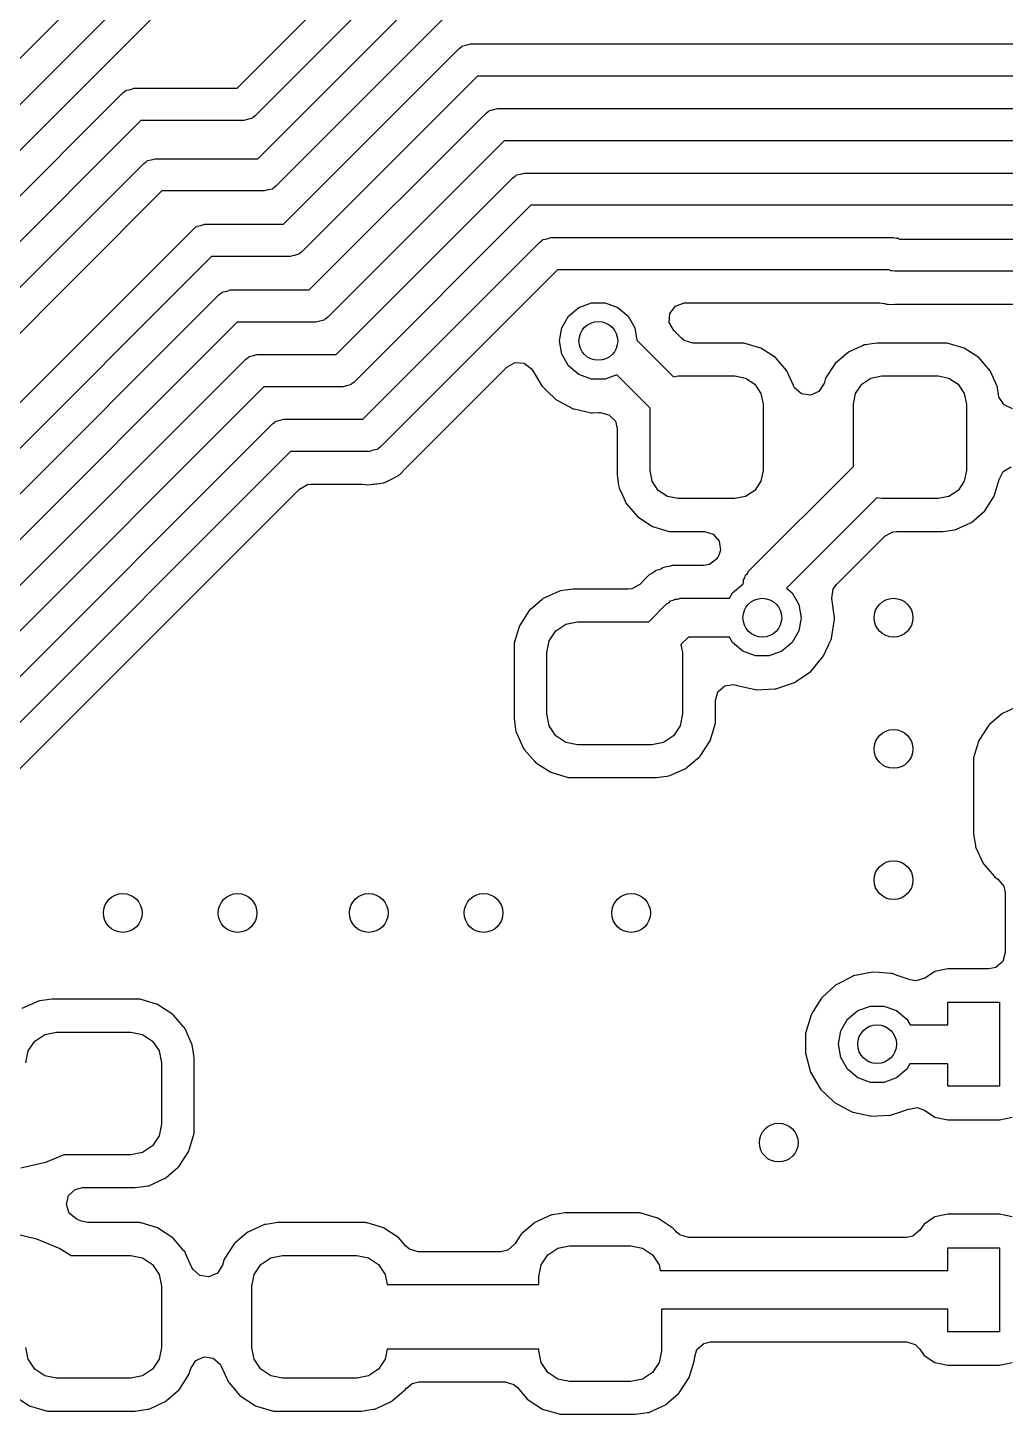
# Model space of a CAD drawing. Extents: x 5.33 to 7.27, y -5.07 to -3.93.
# Drawn here: x 6.186 to 6.4841, y -4.6378 to -4.2152 of the extents above; entities that cross this region are included whole.
import ezdxf

# ---------------------------------------------------------------- set-up
doc = ezdxf.new("R2010")
doc.units = 0
doc.header["$MEASUREMENT"] = 0
doc.layers.add('BLACK', color=7, linetype='CONTINUOUS')

msp = doc.modelspace()

# ---------------------------------------------------------------- linework, layer by layer
at = {"layer": 'BLACK', "linetype": 'CONTINUOUS'}
for p, q in [((6.24984, -4.2336), (6.31039, -4.17304)), ((6.31735, -4.18), (6.25535, -4.242)), ((6.02716, -4.39508), (6.23508, -4.18716)), ((6.24348, -4.19268), (6.03268, -4.40348)), ((6.20999, -4.19808), (6.16302, -4.24505)), ((6.2562, -4.25508), (6.30944, -4.20184)), ((6.31496, -4.21024), (6.26171, -4.26348)), ((6.26404, -4.27508), (6.31759, -4.22152)), ((6.31759, -4.22152), (6.3183, -4.221)), ((6.3183, -4.221), (6.31841, -4.22086)), ((6.31841, -4.22086), (6.31852, -4.22083)), ((6.31852, -4.22083), (6.31872, -4.22068)), ((6.31872, -4.22068), (6.31991, -4.22042)), ((6.31991, -4.22042), (6.32107, -4.22008)), ((6.32107, -4.22008), (6.50296, -4.22008)), ((6.32311, -4.22992), (6.26955, -4.28348)), ((6.505, -4.22992), (6.32311, -4.22992)), ((6.21504, -4.23504), (6.21574, -4.23451)), ((6.21574, -4.23451), (6.21586, -4.23438)), ((6.21586, -4.23438), (6.21597, -4.23435)), ((6.21597, -4.23435), (6.21617, -4.23419)), ((6.21617, -4.23419), (6.21736, -4.23394)), ((6.21736, -4.23394), (6.21852, -4.2336)), ((6.21852, -4.2336), (6.24984, -4.2336)), ((6.03108, -4.419), (6.21504, -4.23504)), ((6.25304, -4.2431), (6.25187, -4.24344)), ((6.25422, -4.24284), (6.25304, -4.2431)), ((6.25443, -4.24269), (6.25422, -4.24284)), ((6.25453, -4.24266), (6.25443, -4.24269)), ((6.25465, -4.24252), (6.25453, -4.24266)), ((6.25535, -4.242), (6.25465, -4.24252)), ((6.27188, -4.29508), (6.32575, -4.24121)), ((6.32575, -4.24121), (6.32645, -4.24068)), ((6.32645, -4.24068), (6.32657, -4.24055)), ((6.32657, -4.24055), (6.32667, -4.24051)), ((6.32667, -4.24051), (6.32688, -4.24036)), ((6.32688, -4.24036), (6.32806, -4.24011)), ((6.32806, -4.24011), (6.32923, -4.23977)), ((6.32923, -4.23977), (6.58327, -4.23977)), ((6.22056, -4.24344), (6.0366, -4.4274)), ((6.25187, -4.24344), (6.22056, -4.24344)), ((6.33127, -4.24961), (6.27739, -4.30348)), ((6.58531, -4.24961), (6.33127, -4.24961)), ((6.2214, -4.25652), (6.2221, -4.256)), ((6.2221, -4.256), (6.22222, -4.25586)), ((6.22222, -4.25586), (6.22233, -4.25583)), ((6.22233, -4.25583), (6.22253, -4.25568)), ((6.22253, -4.25568), (6.22371, -4.25542)), ((6.22371, -4.25542), (6.22488, -4.25508)), ((6.22488, -4.25508), (6.2562, -4.25508)), ((6.03923, -4.43868), (6.2214, -4.25652)), ((6.3346, -4.26037), (6.33472, -4.26023)), ((6.33472, -4.26023), (6.33483, -4.2602)), ((6.33483, -4.2602), (6.33503, -4.26005)), ((6.33503, -4.26005), (6.33622, -4.25979)), ((6.33622, -4.25979), (6.33738, -4.25945)), ((6.33738, -4.25945), (6.6632, -4.25945)), ((6.26058, -4.26432), (6.2594, -4.26458)), ((6.26079, -4.26417), (6.26058, -4.26432)), ((6.26089, -4.26414), (6.26079, -4.26417)), ((6.26101, -4.264), (6.26089, -4.26414)), ((6.26171, -4.26348), (6.26101, -4.264)), ((6.28003, -4.31476), (6.3339, -4.26089)), ((6.3339, -4.26089), (6.3346, -4.26037)), ((6.22692, -4.26492), (6.04475, -4.44709)), ((6.25823, -4.26492), (6.22692, -4.26492)), ((6.2594, -4.26458), (6.25823, -4.26492)), ((6.33942, -4.26929), (6.28555, -4.32317)), ((6.66317, -4.26929), (6.33942, -4.26929)), ((6.05467, -4.45837), (6.23652, -4.27652)), ((6.23652, -4.27652), (6.23722, -4.276)), ((6.23722, -4.276), (6.23734, -4.27586)), ((6.23734, -4.27586), (6.23745, -4.27583)), ((6.23745, -4.27583), (6.23765, -4.27568)), ((6.23765, -4.27568), (6.23884, -4.27542)), ((6.23884, -4.27542), (6.24, -4.27508)), ((6.24, -4.27508), (6.26404, -4.27508)), ((6.28818, -4.33445), (6.34206, -4.28058)), ((6.34206, -4.28058), (6.34276, -4.28005)), ((6.34276, -4.28005), (6.34288, -4.27992)), ((6.34288, -4.27992), (6.34298, -4.27989)), ((6.34298, -4.27989), (6.34319, -4.27973)), ((6.34319, -4.27973), (6.34437, -4.27948)), ((6.34437, -4.27948), (6.34554, -4.27914)), ((6.34554, -4.27914), (6.45, -4.27914)), ((6.45, -4.27914), (6.45087, -4.27926)), ((6.45087, -4.27926), (6.45105, -4.27925)), ((6.45105, -4.27925), (6.45115, -4.2793)), ((6.45115, -4.2793), (6.4514, -4.27934)), ((6.4514, -4.27934), (6.45175, -4.27957)), ((6.45175, -4.27957), (6.74347, -4.27957)), ((6.24204, -4.28492), (6.06019, -4.46677)), ((6.26607, -4.28492), (6.24204, -4.28492)), ((6.26724, -4.28458), (6.26607, -4.28492)), ((6.26842, -4.28432), (6.26724, -4.28458)), ((6.26863, -4.28417), (6.26842, -4.28432)), ((6.26873, -4.28414), (6.26863, -4.28417)), ((6.26885, -4.284), (6.26873, -4.28414)), ((6.26955, -4.28348), (6.26885, -4.284)), ((6.34757, -4.28898), (6.2937, -4.34285)), ((6.44868, -4.28898), (6.34757, -4.28898)), ((6.44903, -4.28921), (6.44868, -4.28898)), ((6.44929, -4.28924), (6.44903, -4.28921)), ((6.44938, -4.2893), (6.44929, -4.28924)), ((6.44956, -4.28928), (6.44938, -4.2893)), ((6.45043, -4.28941), (6.44956, -4.28928)), ((6.74551, -4.28941), (6.45043, -4.28941)), ((6.06282, -4.47806), (6.24436, -4.29652)), ((6.24436, -4.29652), (6.24506, -4.296)), ((6.24506, -4.296), (6.24518, -4.29586)), ((6.24518, -4.29586), (6.24529, -4.29583)), ((6.24529, -4.29583), (6.24549, -4.29568)), ((6.24549, -4.29568), (6.24668, -4.29542)), ((6.24668, -4.29542), (6.24784, -4.29508)), ((6.24784, -4.29508), (6.27188, -4.29508)), ((6.35095, -4.30304), (6.35409, -4.3004)), ((6.35409, -4.3004), (6.35795, -4.299)), ((6.35795, -4.299), (6.36205, -4.299)), ((6.36205, -4.299), (6.36591, -4.3004)), ((6.36591, -4.3004), (6.36905, -4.30304)), ((6.38164, -4.30501), (6.38184, -4.30223)), ((6.38184, -4.30223), (6.38352, -4.29999)), ((6.38352, -4.29999), (6.38614, -4.29901)), ((6.38614, -4.29901), (6.38649, -4.299)), ((6.38649, -4.299), (6.44584, -4.299)), ((6.44584, -4.299), (6.44723, -4.29924)), ((6.44723, -4.29924), (6.44723, -4.29923)), ((6.44723, -4.29923), (6.44732, -4.29925)), ((6.44732, -4.29925), (6.44748, -4.29928)), ((6.44748, -4.29928), (6.44753, -4.2993)), ((6.44753, -4.2993), (6.44753, -4.2993)), ((6.44753, -4.2993), (6.44783, -4.2994)), ((6.44783, -4.2994), (6.44816, -4.29943)), ((6.44816, -4.29943), (6.44826, -4.29943)), ((6.44826, -4.29943), (6.44828, -4.29943)), ((6.44828, -4.29943), (6.44853, -4.29951)), ((6.44853, -4.29951), (6.45041, -4.29943)), ((6.45041, -4.29943), (6.4506, -4.29943)), ((6.4506, -4.29943), (6.74343, -4.29943)), ((6.24988, -4.30492), (6.06834, -4.48646)), ((6.27391, -4.30492), (6.24988, -4.30492)), ((6.27508, -4.30458), (6.27391, -4.30492)), ((6.27626, -4.30432), (6.27508, -4.30458)), ((6.27647, -4.30417), (6.27626, -4.30432)), ((6.27657, -4.30414), (6.27647, -4.30417)), ((6.27669, -4.304), (6.27657, -4.30414)), ((6.27739, -4.30348), (6.27669, -4.304)), ((6.34819, -4.31063), (6.3489, -4.30659)), ((6.3489, -4.30659), (6.35095, -4.30304)), ((6.36905, -4.30304), (6.3711, -4.30659)), ((6.3711, -4.30659), (6.37178, -4.31043)), ((6.38298, -4.30747), (6.38164, -4.30501)), ((6.3489, -4.31467), (6.34819, -4.31063)), ((6.37178, -4.31043), (6.38293, -4.32159)), ((6.38534, -4.30983), (6.38298, -4.30747)), ((6.38617, -4.31049), (6.38534, -4.30983)), ((6.38885, -4.31128), (6.38617, -4.31049)), ((6.25365, -4.31536), (6.25483, -4.31511)), ((6.25483, -4.31511), (6.25599, -4.31476)), ((6.25599, -4.31476), (6.28003, -4.31476)), ((6.35095, -4.31823), (6.3489, -4.31467)), ((6.40425, -4.31128), (6.38885, -4.31128)), ((6.40439, -4.31129), (6.40425, -4.31128)), ((6.4095, -4.31282), (6.40439, -4.31129)), ((6.41398, -4.31572), (6.4095, -4.31282)), ((6.43624, -4.31405), (6.4322, -4.31753)), ((6.43917, -4.31272), (6.43624, -4.31405)), ((6.44078, -4.31199), (6.43917, -4.31272)), ((6.4411, -4.31184), (6.44078, -4.31199)), ((6.44078, -4.31199), (6.44078, -4.31199)), ((6.44145, -4.31179), (6.4411, -4.31184)), ((6.44348, -4.3115), (6.44145, -4.31179)), ((6.44145, -4.31179), (6.44145, -4.31179)), ((6.44501, -4.31128), (6.44348, -4.3115)), ((6.46626, -4.31128), (6.44501, -4.31128)), ((6.4664, -4.31129), (6.46626, -4.31128)), ((6.47151, -4.31282), (6.4664, -4.31129)), ((6.47599, -4.31572), (6.47151, -4.31282)), ((6.07098, -4.49774), (6.25251, -4.31621)), ((6.25251, -4.31621), (6.25322, -4.31568)), ((6.25322, -4.31568), (6.25334, -4.31554)), ((6.25334, -4.31554), (6.25344, -4.31551)), ((6.25344, -4.31551), (6.25365, -4.31536)), ((6.30091, -4.34981), (6.33215, -4.31858)), ((6.33215, -4.31858), (6.3346, -4.31724)), ((6.3346, -4.31724), (6.33739, -4.31744)), ((6.33739, -4.31744), (6.33963, -4.31911)), ((6.33963, -4.31911), (6.33992, -4.31956)), ((6.35409, -4.32086), (6.35095, -4.31823)), ((6.41747, -4.31977), (6.41398, -4.31572)), ((6.4322, -4.31753), (6.4293, -4.32201)), ((6.47947, -4.31977), (6.47599, -4.31572)), ((6.28485, -4.32369), (6.28473, -4.32383)), ((6.28555, -4.32317), (6.28485, -4.32369)), ((6.33992, -4.31956), (6.34274, -4.32432)), ((6.35795, -4.32226), (6.35409, -4.32086)), ((6.36205, -4.32226), (6.35795, -4.32226)), ((6.36561, -4.32097), (6.36205, -4.32226)), ((6.37577, -4.33113), (6.36561, -4.32097)), ((6.38293, -4.32159), (6.38438, -4.3213)), ((6.38438, -4.3213), (6.4016, -4.3213)), ((6.4016, -4.3213), (6.4049, -4.32195)), ((6.4049, -4.32195), (6.40769, -4.32382)), ((6.41948, -4.32421), (6.41747, -4.31977)), ((6.4288, -4.32367), (6.42728, -4.32602)), ((6.42881, -4.32363), (6.4288, -4.32367)), ((6.4293, -4.32201), (6.42881, -4.32363)), ((6.4403, -4.32382), (6.44309, -4.32195)), ((6.44309, -4.32195), (6.44639, -4.3213)), ((6.44639, -4.3213), (6.46361, -4.3213)), ((6.46361, -4.3213), (6.46691, -4.32195)), ((6.46691, -4.32195), (6.4697, -4.32382)), ((6.47964, -4.32014), (6.47947, -4.31977)), ((6.48141, -4.32402), (6.47964, -4.32014)), ((6.25803, -4.32461), (6.0765, -4.50614)), ((6.28207, -4.32461), (6.25803, -4.32461)), ((6.28323, -4.32427), (6.28207, -4.32461)), ((6.28442, -4.32401), (6.28323, -4.32427)), ((6.28462, -4.32386), (6.28442, -4.32401)), ((6.28473, -4.32383), (6.28462, -4.32386)), ((6.34274, -4.32432), (6.34298, -4.32455)), ((6.34298, -4.32455), (6.34298, -4.32455)), ((6.34298, -4.32455), (6.34421, -4.32573)), ((6.34421, -4.32573), (6.34705, -4.32845)), ((6.40769, -4.32382), (6.40956, -4.32662)), ((6.40956, -4.32662), (6.41022, -4.32991)), ((6.41953, -4.32431), (6.41948, -4.32421)), ((6.41986, -4.32491), (6.41953, -4.32431)), ((6.42196, -4.32675), (6.41986, -4.32491)), ((6.42473, -4.32717), (6.42196, -4.32675)), ((6.42728, -4.32602), (6.42473, -4.32717)), ((6.43778, -4.32991), (6.43843, -4.32662)), ((6.43843, -4.32662), (6.4403, -4.32382)), ((6.4697, -4.32382), (6.47157, -4.32662)), ((6.47157, -4.32662), (6.47222, -4.32991)), ((6.48168, -4.32463), (6.48141, -4.32402)), ((6.48173, -4.32498), (6.48168, -4.32463)), ((6.48203, -4.32706), (6.48173, -4.32498)), ((6.48221, -4.32783), (6.48203, -4.32706)), ((6.48376, -4.33016), (6.48221, -4.32783)), ((6.34705, -4.32845), (6.35232, -4.33128)), ((6.35232, -4.33128), (6.35265, -4.33135)), ((6.35265, -4.33135), (6.35265, -4.33135)), ((6.35265, -4.33135), (6.35783, -4.33251)), ((6.37577, -4.35009), (6.37577, -4.33113)), ((6.41022, -4.32991), (6.41022, -4.35009)), ((6.43778, -4.34887), (6.43778, -4.32991)), ((6.47222, -4.32991), (6.47222, -4.35009)), ((6.48632, -4.33128), (6.48376, -4.33016)), ((6.07913, -4.51743), (6.26067, -4.33589)), ((6.26067, -4.33589), (6.26137, -4.33537)), ((6.26137, -4.33537), (6.26149, -4.33523)), ((6.26149, -4.33523), (6.2616, -4.3352)), ((6.2616, -4.3352), (6.2618, -4.33505)), ((6.2618, -4.33505), (6.26299, -4.33479)), ((6.26299, -4.33479), (6.26415, -4.33445)), ((6.26415, -4.33445), (6.28818, -4.33445)), ((6.35783, -4.33251), (6.35783, -4.33251)), ((6.35783, -4.33251), (6.35816, -4.33258)), ((6.35816, -4.33258), (6.36013, -4.33248)), ((6.36013, -4.33248), (6.36053, -4.33246)), ((6.36053, -4.33246), (6.36325, -4.33311)), ((6.36325, -4.33311), (6.36519, -4.33512)), ((6.36519, -4.33512), (6.36575, -4.33741)), ((6.36575, -4.33741), (6.36575, -4.35146)), ((6.26619, -4.34429), (6.08465, -4.52583)), ((6.29022, -4.34429), (6.26619, -4.34429)), ((6.29139, -4.34395), (6.29022, -4.34429)), ((6.29257, -4.3437), (6.29139, -4.34395)), ((6.29277, -4.34354), (6.29257, -4.3437)), ((6.29288, -4.34351), (6.29277, -4.34354)), ((6.293, -4.34338), (6.29288, -4.34351)), ((6.2937, -4.34285), (6.293, -4.34338)), ((6.40582, -4.38082), (6.43778, -4.34887)), ((6.48345, -4.35045), (6.48586, -4.34903)), ((6.29513, -4.35369), (6.2969, -4.35274)), ((6.2969, -4.35274), (6.29711, -4.35263)), ((6.29711, -4.35263), (6.29865, -4.35189)), ((6.29865, -4.35189), (6.29893, -4.35176)), ((6.29865, -4.35189), (6.29865, -4.35189)), ((6.29893, -4.35176), (6.29918, -4.35154)), ((6.29918, -4.35154), (6.29926, -4.35147)), ((6.29926, -4.35146), (6.2995, -4.35133)), ((6.29926, -4.35147), (6.29926, -4.35146)), ((6.2995, -4.35133), (6.29978, -4.35103)), ((6.29978, -4.35103), (6.30077, -4.34995)), ((6.29978, -4.35103), (6.29978, -4.35103)), ((6.30077, -4.34995), (6.30091, -4.34981)), ((6.36575, -4.35146), (6.36586, -4.35224)), ((6.36586, -4.35224), (6.36619, -4.35457)), ((6.37642, -4.35338), (6.37577, -4.35009)), ((6.41022, -4.35009), (6.40956, -4.35338)), ((6.47222, -4.35009), (6.47157, -4.35338)), ((6.4807, -4.35799), (6.48223, -4.35287)), ((6.48223, -4.35287), (6.48224, -4.35286)), ((6.48224, -4.35286), (6.48345, -4.35045)), ((6.10732, -4.51733), (6.26888, -4.35577)), ((6.26888, -4.35577), (6.27134, -4.35443)), ((6.27134, -4.35443), (6.27239, -4.35431)), ((6.27239, -4.35431), (6.28814, -4.35431)), ((6.28814, -4.35431), (6.28896, -4.3544)), ((6.28896, -4.3544), (6.28911, -4.35441)), ((6.28911, -4.35441), (6.28951, -4.35449)), ((6.28951, -4.35449), (6.29074, -4.35435)), ((6.29074, -4.35435), (6.291, -4.35433)), ((6.291, -4.35433), (6.2912, -4.35431)), ((6.291, -4.35433), (6.291, -4.35433)), ((6.2912, -4.35431), (6.2914, -4.35431)), ((6.2914, -4.35431), (6.29161, -4.35428)), ((6.29161, -4.35428), (6.29221, -4.35418)), ((6.29161, -4.35428), (6.29161, -4.35428)), ((6.29221, -4.35418), (6.29244, -4.35415)), ((6.29244, -4.35415), (6.29316, -4.35406)), ((6.29316, -4.35406), (6.29445, -4.35391)), ((6.29445, -4.35391), (6.29477, -4.35375)), ((6.29477, -4.35375), (6.29513, -4.35369)), ((6.36619, -4.35457), (6.36631, -4.35537)), ((6.36631, -4.35537), (6.36645, -4.35569)), ((6.36645, -4.35569), (6.36645, -4.35569)), ((6.36645, -4.35569), (6.36754, -4.35808)), ((6.37829, -4.35618), (6.37642, -4.35338)), ((6.38108, -4.35805), (6.37829, -4.35618)), ((6.40769, -4.35618), (6.4049, -4.35805)), ((6.40956, -4.35338), (6.40769, -4.35618)), ((6.4697, -4.35618), (6.46691, -4.35805)), ((6.47157, -4.35338), (6.4697, -4.35618)), ((6.36754, -4.35808), (6.36852, -4.36023)), ((6.36852, -4.36023), (6.372, -4.36428)), ((6.38438, -4.3587), (6.38108, -4.35805)), ((6.4016, -4.3587), (6.38438, -4.3587)), ((6.4049, -4.35805), (6.4016, -4.3587)), ((6.44494, -4.35841), (6.41736, -4.38599)), ((6.44639, -4.3587), (6.44494, -4.35841)), ((6.46361, -4.3587), (6.44639, -4.3587)), ((6.46691, -4.35805), (6.46361, -4.3587)), ((6.4778, -4.36247), (6.4807, -4.35799)), ((6.372, -4.36428), (6.37648, -4.36718)), ((6.47343, -4.3661), (6.47376, -4.36595)), ((6.47376, -4.36595), (6.4778, -4.36247)), ((6.37648, -4.36718), (6.3816, -4.36871)), ((6.3816, -4.36871), (6.38173, -4.36872)), ((6.38173, -4.36872), (6.39233, -4.36872)), ((6.39233, -4.36872), (6.39501, -4.36951)), ((6.39501, -4.36951), (6.39684, -4.37162)), ((6.43262, -4.3849), (6.44735, -4.37017)), ((6.44735, -4.37017), (6.4498, -4.36883)), ((6.4498, -4.36883), (6.45086, -4.36872)), ((6.45086, -4.36872), (6.46499, -4.36872)), ((6.46499, -4.36872), (6.46652, -4.3685)), ((6.46652, -4.3685), (6.46855, -4.36821)), ((6.46855, -4.36821), (6.4689, -4.36816)), ((6.46855, -4.36821), (6.46855, -4.36821)), ((6.4689, -4.36816), (6.46922, -4.36801)), ((6.46922, -4.36801), (6.47343, -4.3661)), ((6.46922, -4.36801), (6.46922, -4.36801)), ((6.39724, -4.37439), (6.39675, -4.37593)), ((6.39684, -4.37162), (6.39724, -4.37439)), ((6.39611, -4.37703), (6.39389, -4.37874)), ((6.39615, -4.37697), (6.39611, -4.37703)), ((6.39656, -4.37631), (6.39615, -4.37697)), ((6.39675, -4.37593), (6.39656, -4.37631)), ((6.37462, -4.38286), (6.37265, -4.38483)), ((6.37463, -4.38285), (6.37462, -4.38286)), ((6.37462, -4.38286), (6.37462, -4.38286)), ((6.37552, -4.38196), (6.37463, -4.38285)), ((6.37631, -4.38156), (6.37552, -4.38196)), ((6.37697, -4.38115), (6.37631, -4.38156)), ((6.37736, -4.38086), (6.37697, -4.38115)), ((6.37768, -4.38064), (6.37736, -4.38086)), ((6.37736, -4.38086), (6.37736, -4.38086)), ((6.37805, -4.38051), (6.37768, -4.38064)), ((6.37852, -4.38036), (6.37805, -4.38051)), ((6.37805, -4.38051), (6.37805, -4.38051)), ((6.37924, -4.38007), (6.37852, -4.38036)), ((6.37967, -4.37984), (6.37924, -4.38007)), ((6.38002, -4.37967), (6.37967, -4.37984)), ((6.37967, -4.37984), (6.37967, -4.37984)), ((6.3804, -4.37961), (6.38002, -4.37967)), ((6.38089, -4.37953), (6.3804, -4.37961)), ((6.3804, -4.37961), (6.3804, -4.37961)), ((6.38164, -4.37935), (6.38089, -4.37953)), ((6.38248, -4.37908), (6.38164, -4.37935)), ((6.38374, -4.37908), (6.38248, -4.37908)), ((6.38375, -4.37908), (6.38374, -4.37908)), ((6.38376, -4.37907), (6.38375, -4.37908)), ((6.39209, -4.37907), (6.38376, -4.37907)), ((6.39389, -4.37874), (6.39209, -4.37907)), ((6.4043, -4.38347), (6.40468, -4.3828)), ((6.40468, -4.3828), (6.40489, -4.38205)), ((6.40489, -4.38205), (6.40544, -4.3815)), ((6.40544, -4.3815), (6.40582, -4.38082)), ((6.34819, -4.38687), (6.34314, -4.38917)), ((6.34854, -4.38682), (6.34819, -4.38687)), ((6.34992, -4.38662), (6.34854, -4.38682)), ((6.34854, -4.38682), (6.34854, -4.38682)), ((6.35231, -4.38628), (6.34992, -4.38662)), ((6.36914, -4.38628), (6.35231, -4.38628)), ((6.3702, -4.38617), (6.36914, -4.38628)), ((6.37265, -4.38483), (6.3702, -4.38617)), ((6.40095, -4.38741), (6.40409, -4.38477)), ((6.40409, -4.38477), (6.40416, -4.38475)), ((6.40416, -4.38475), (6.4043, -4.38425)), ((6.4043, -4.38425), (6.4043, -4.38347)), ((6.41736, -4.38599), (6.41905, -4.38741)), ((6.43122, -4.38908), (6.43163, -4.38632)), ((6.43163, -4.38632), (6.43262, -4.3849)), ((6.34287, -4.3894), (6.3392, -4.39256)), ((6.34314, -4.38917), (6.34287, -4.3894)), ((6.34287, -4.3894), (6.34287, -4.3894)), ((6.37535, -4.3963), (6.38082, -4.39082)), ((6.38082, -4.39082), (6.3815, -4.39044)), ((6.3815, -4.39044), (6.38205, -4.38989)), ((6.38205, -4.38989), (6.3828, -4.38968)), ((6.3828, -4.38968), (6.38347, -4.3893)), ((6.38347, -4.3893), (6.38425, -4.3893)), ((6.38425, -4.3893), (6.385, -4.38909)), ((6.385, -4.38909), (6.39998, -4.38909)), ((6.39998, -4.38909), (6.40095, -4.38741)), ((6.41905, -4.38741), (6.4211, -4.39096)), ((6.4211, -4.39096), (6.42181, -4.395)), ((6.43203, -4.395), (6.43122, -4.38908)), ((6.33894, -4.39279), (6.33592, -4.39744)), ((6.3392, -4.39256), (6.33894, -4.39279)), ((6.3392, -4.39256), (6.3392, -4.39256)), ((6.42181, -4.395), (6.4211, -4.39904)), ((6.43109, -4.40137), (6.43202, -4.39546)), ((6.43202, -4.39546), (6.43203, -4.395)), ((6.33582, -4.39778), (6.33484, -4.40103)), ((6.33592, -4.39744), (6.33582, -4.39778)), ((6.33582, -4.39778), (6.33582, -4.39778)), ((6.34504, -4.40207), (6.34707, -4.39904)), ((6.34707, -4.39904), (6.3501, -4.39701)), ((6.3501, -4.39701), (6.35368, -4.3963)), ((6.35368, -4.3963), (6.37535, -4.3963)), ((6.4211, -4.39904), (6.41905, -4.40259)), ((6.33433, -4.40276), (6.33431, -4.403)), ((6.33431, -4.403), (6.33431, -4.42572)), ((6.33484, -4.40103), (6.33433, -4.40276)), ((6.34433, -4.40565), (6.34504, -4.40207)), ((6.38745, -4.40091), (6.38518, -4.40317)), ((6.38518, -4.40317), (6.38567, -4.40565)), ((6.39998, -4.40091), (6.38745, -4.40091)), ((6.40095, -4.40259), (6.39998, -4.40091)), ((6.40409, -4.40523), (6.40095, -4.40259)), ((6.41905, -4.40259), (6.41591, -4.40523)), ((6.4286, -4.4068), (6.43027, -4.40315)), ((6.43027, -4.40315), (6.4303, -4.40309)), ((6.4303, -4.40309), (6.43095, -4.40167)), ((6.43095, -4.40167), (6.43109, -4.40137)), ((6.43095, -4.40167), (6.43095, -4.40167)), ((6.34433, -4.42435), (6.34433, -4.40565)), ((6.38567, -4.40565), (6.38567, -4.42435)), ((6.40795, -4.40663), (6.40409, -4.40523)), ((6.41205, -4.40663), (6.40795, -4.40663)), ((6.41591, -4.40523), (6.41205, -4.40663)), ((6.42699, -4.4087), (6.42838, -4.40706)), ((6.42838, -4.40706), (6.4286, -4.4068)), ((6.42838, -4.40706), (6.42838, -4.40706)), ((6.42007, -4.41454), (6.42446, -4.41156)), ((6.42446, -4.41156), (6.42474, -4.41137)), ((6.42446, -4.41156), (6.42446, -4.41156)), ((6.42474, -4.41137), (6.42699, -4.4087)), ((6.39648, -4.41759), (6.39859, -4.41576)), ((6.39859, -4.41576), (6.40136, -4.41536)), ((6.40136, -4.41536), (6.40217, -4.41557)), ((6.40217, -4.41557), (6.40232, -4.41565)), ((6.40232, -4.41565), (6.40469, -4.41618)), ((6.40469, -4.41618), (6.40783, -4.41688)), ((6.41192, -4.41675), (6.41379, -4.41666)), ((6.41379, -4.41666), (6.41413, -4.41664)), ((6.41379, -4.41666), (6.41379, -4.41666)), ((6.41413, -4.41664), (6.41979, -4.41473)), ((6.41979, -4.41473), (6.42007, -4.41454)), ((6.42007, -4.41454), (6.42007, -4.41454)), ((6.39569, -4.42027), (6.39648, -4.41759)), ((6.39569, -4.427), (6.39569, -4.42027)), ((6.40783, -4.41688), (6.40783, -4.41688)), ((6.40783, -4.41688), (6.40816, -4.41695)), ((6.40816, -4.41695), (6.41192, -4.41675)), ((6.34504, -4.42793), (6.34433, -4.42435)), ((6.38567, -4.42435), (6.38496, -4.42793)), ((6.48297, -4.4244), (6.47931, -4.42756)), ((6.48324, -4.42417), (6.48297, -4.4244)), ((6.48297, -4.4244), (6.48297, -4.4244)), ((6.4872, -4.42237), (6.48324, -4.42417)), ((6.33431, -4.42572), (6.33457, -4.4275)), ((6.33457, -4.4275), (6.33479, -4.4291)), ((6.33479, -4.4291), (6.3349, -4.42984)), ((6.34707, -4.43096), (6.34504, -4.42793)), ((6.38496, -4.42793), (6.38293, -4.43096)), ((6.39418, -4.43222), (6.39559, -4.4275)), ((6.39559, -4.4275), (6.39567, -4.42724)), ((6.39559, -4.4275), (6.39559, -4.4275)), ((6.39567, -4.42724), (6.39569, -4.427)), ((6.47904, -4.42779), (6.47602, -4.43244)), ((6.47931, -4.42756), (6.47904, -4.42779)), ((6.47931, -4.42756), (6.47931, -4.42756)), ((6.3349, -4.42984), (6.33505, -4.43016)), ((6.33505, -4.43016), (6.33505, -4.43016)), ((6.33505, -4.43016), (6.33513, -4.43034)), ((6.33513, -4.43034), (6.3372, -4.43489)), ((6.3501, -4.43299), (6.34707, -4.43096)), ((6.35368, -4.4337), (6.3501, -4.43299)), ((6.3799, -4.43299), (6.37632, -4.4337)), ((6.38293, -4.43096), (6.3799, -4.43299)), ((6.39106, -4.43721), (6.39408, -4.43256)), ((6.39408, -4.43256), (6.39418, -4.43222)), ((6.39418, -4.43222), (6.39418, -4.43222)), ((6.47592, -4.43278), (6.47504, -4.43573)), ((6.47602, -4.43244), (6.47592, -4.43278)), ((6.47592, -4.43278), (6.47592, -4.43278)), ((6.3372, -4.43489), (6.33743, -4.43516)), ((6.33743, -4.43516), (6.33743, -4.43516)), ((6.33743, -4.43516), (6.34059, -4.43883)), ((6.37632, -4.4337), (6.35368, -4.4337)), ((6.38713, -4.4406), (6.3908, -4.43744)), ((6.3908, -4.43744), (6.39106, -4.43721)), ((6.3908, -4.43744), (6.3908, -4.43744)), ((6.47443, -4.43776), (6.47441, -4.438)), ((6.47504, -4.43573), (6.47443, -4.43776)), ((6.34059, -4.43883), (6.34059, -4.43883)), ((6.34059, -4.43883), (6.34082, -4.4391)), ((6.34082, -4.4391), (6.34547, -4.44211)), ((6.38181, -4.44313), (6.38686, -4.44083)), ((6.38686, -4.44083), (6.38713, -4.4406)), ((6.38713, -4.4406), (6.38713, -4.4406)), ((6.47441, -4.438), (6.47441, -4.46072)), ((6.34547, -4.44211), (6.34581, -4.44221)), ((6.34581, -4.44221), (6.34581, -4.44221)), ((6.34581, -4.44221), (6.35053, -4.44363)), ((6.35053, -4.44363), (6.35053, -4.44363)), ((6.35053, -4.44363), (6.35079, -4.4437)), ((6.35079, -4.4437), (6.35103, -4.44372)), ((6.35103, -4.44372), (6.37769, -4.44372)), ((6.37769, -4.44372), (6.38008, -4.44338)), ((6.38008, -4.44338), (6.38146, -4.44318)), ((6.38146, -4.44318), (6.38181, -4.44313)), ((6.38146, -4.44318), (6.38146, -4.44318)), ((6.47441, -4.46072), (6.47463, -4.46224)), ((6.47463, -4.46224), (6.47495, -4.46447)), ((6.47495, -4.46447), (6.475, -4.46484)), ((6.475, -4.46484), (6.4773, -4.46989)), ((6.4773, -4.46989), (6.47753, -4.47016)), ((6.47753, -4.47016), (6.47753, -4.47016)), ((6.47753, -4.47016), (6.48069, -4.47383)), ((6.48069, -4.47383), (6.48069, -4.47383)), ((6.48069, -4.47383), (6.48092, -4.4741)), ((6.48092, -4.4741), (6.48122, -4.47429)), ((6.48122, -4.47429), (6.48181, -4.47467)), ((6.48181, -4.47467), (6.48363, -4.47679)), ((6.48363, -4.47679), (6.48407, -4.47884)), ((6.48407, -4.47884), (6.48407, -4.49707)), ((6.48329, -4.49975), (6.48117, -4.50158)), ((6.48407, -4.49707), (6.48329, -4.49975)), ((6.43745, -4.50435), (6.43273, -4.50676)), ((6.43776, -4.5042), (6.43745, -4.50435)), ((6.44362, -4.50302), (6.43776, -4.5042)), ((6.4456, -4.50316), (6.44362, -4.50302)), ((6.44924, -4.50343), (6.4456, -4.50316)), ((6.44958, -4.50345), (6.44924, -4.50343)), ((6.44924, -4.50343), (6.44924, -4.50343)), ((6.45146, -4.50413), (6.44958, -4.50345)), ((6.45507, -4.50543), (6.45146, -4.50413)), ((6.45684, -4.50572), (6.45507, -4.50543)), ((6.45951, -4.50489), (6.45684, -4.50572)), ((6.46187, -4.50331), (6.45951, -4.50489)), ((6.46263, -4.50281), (6.46187, -4.50331)), ((6.46654, -4.50203), (6.46263, -4.50281)), ((6.47911, -4.50203), (6.46654, -4.50203)), ((6.48117, -4.50158), (6.47911, -4.50203)), ((6.43218, -4.50714), (6.42847, -4.51055)), ((6.43243, -4.50691), (6.43218, -4.50714)), ((6.43218, -4.50714), (6.43218, -4.50714)), ((6.43273, -4.50676), (6.43243, -4.50691)), ((6.43273, -4.50676), (6.43273, -4.50676)), ((6.18929, -4.51187), (6.18424, -4.51417)), ((6.18964, -4.51182), (6.18929, -4.51187)), ((6.19119, -4.5116), (6.18964, -4.51182)), ((6.18964, -4.51182), (6.18964, -4.51182)), ((6.19341, -4.51128), (6.19119, -4.5116)), ((6.22007, -4.51128), (6.19341, -4.51128)), ((6.22031, -4.5113), (6.22007, -4.51128)), ((6.22057, -4.51137), (6.22031, -4.5113)), ((6.22529, -4.51279), (6.22057, -4.51137)), ((6.22057, -4.51137), (6.22057, -4.51137)), ((6.22563, -4.51289), (6.22529, -4.51279)), ((6.22529, -4.51279), (6.22529, -4.51279)), ((6.23028, -4.5159), (6.22563, -4.51289)), ((6.42785, -4.51125), (6.42544, -4.51514)), ((6.42803, -4.51096), (6.42785, -4.51125)), ((6.42785, -4.51125), (6.42785, -4.51125)), ((6.42847, -4.51055), (6.42803, -4.51096)), ((6.43909, -4.51477), (6.44295, -4.51337)), ((6.44295, -4.51337), (6.44705, -4.51337)), ((6.44705, -4.51337), (6.45091, -4.51477)), ((6.46654, -4.51913), (6.46654, -4.51224)), ((6.46654, -4.51224), (6.48228, -4.51224)), ((6.48228, -4.51224), (6.48228, -4.53783)), ((6.23051, -4.51617), (6.23028, -4.5159)), ((6.23367, -4.51984), (6.23051, -4.51617)), ((6.23051, -4.51617), (6.23051, -4.51617)), ((6.42488, -4.51604), (6.42321, -4.52178)), ((6.42544, -4.51514), (6.42488, -4.51604)), ((6.4339, -4.52096), (6.43595, -4.51741)), ((6.43595, -4.51741), (6.43909, -4.51477)), ((6.45091, -4.51477), (6.45405, -4.51741)), ((6.45405, -4.51741), (6.45504, -4.51913)), ((6.18817, -4.52404), (6.19121, -4.52201)), ((6.19121, -4.52201), (6.19478, -4.5213)), ((6.19478, -4.5213), (6.21742, -4.5213)), ((6.21742, -4.5213), (6.221, -4.52201)), ((6.221, -4.52201), (6.22403, -4.52404)), ((6.23391, -4.52011), (6.23367, -4.51984)), ((6.23367, -4.51984), (6.23367, -4.51984)), ((6.2362, -4.52516), (6.23391, -4.52011)), ((6.4232, -4.52234), (6.42315, -4.52776)), ((6.42321, -4.52212), (6.4232, -4.52234)), ((6.42321, -4.52178), (6.42321, -4.52212)), ((6.42321, -4.52212), (6.42321, -4.52212)), ((6.43319, -4.525), (6.4339, -4.52096)), ((6.45504, -4.51913), (6.46654, -4.51913)), ((6.18614, -4.52707), (6.18817, -4.52404)), ((6.22403, -4.52404), (6.22606, -4.52707)), ((6.23657, -4.52776), (6.2362, -4.52516)), ((6.4339, -4.52904), (6.43319, -4.525)), ((6.18543, -4.53065), (6.18614, -4.52707)), ((6.22606, -4.52707), (6.22677, -4.53065)), ((6.22677, -4.53065), (6.22677, -4.54935)), ((6.23679, -4.52928), (6.23657, -4.52776)), ((6.23679, -4.552), (6.23679, -4.52928)), ((6.42315, -4.52776), (6.42469, -4.53354)), ((6.43595, -4.53259), (6.4339, -4.52904)), ((6.42469, -4.53354), (6.42774, -4.53868)), ((6.43909, -4.53523), (6.43595, -4.53259)), ((6.45405, -4.53259), (6.45091, -4.53523)), ((6.455, -4.53094), (6.45405, -4.53259)), ((6.46654, -4.53094), (6.455, -4.53094)), ((6.46654, -4.53783), (6.46654, -4.53094)), ((6.42774, -4.53868), (6.42798, -4.53892)), ((6.42798, -4.53892), (6.42798, -4.53892)), ((6.42798, -4.53892), (6.4296, -4.54047)), ((6.44295, -4.53663), (6.43909, -4.53523)), ((6.44705, -4.53663), (6.44295, -4.53663)), ((6.45091, -4.53523), (6.44705, -4.53663)), ((6.48228, -4.53783), (6.46654, -4.53783)), ((6.4296, -4.54047), (6.43205, -4.54282)), ((6.43205, -4.54282), (6.43732, -4.54565)), ((6.43732, -4.54565), (6.43765, -4.54572)), ((6.43765, -4.54572), (6.43765, -4.54572)), ((6.43765, -4.54572), (6.44283, -4.54688)), ((6.44283, -4.54688), (6.44283, -4.54688)), ((6.44283, -4.54688), (6.44316, -4.54695)), ((6.44316, -4.54695), (6.44692, -4.54675)), ((6.44692, -4.54675), (6.44879, -4.54666)), ((6.44879, -4.54666), (6.44913, -4.54664)), ((6.44879, -4.54666), (6.44879, -4.54666)), ((6.44913, -4.54664), (6.45255, -4.54549)), ((6.45255, -4.54549), (6.45447, -4.54484)), ((6.45447, -4.54484), (6.4545, -4.54483)), ((6.45447, -4.54484), (6.45447, -4.54484)), ((6.4545, -4.54483), (6.45479, -4.54473)), ((6.4545, -4.54483), (6.4545, -4.54483)), ((6.45479, -4.54473), (6.45481, -4.54477)), ((6.45481, -4.54477), (6.45724, -4.54434)), ((6.45724, -4.54434), (6.45945, -4.54515)), ((6.45945, -4.54515), (6.46263, -4.54727)), ((6.46263, -4.54727), (6.46654, -4.54805)), ((6.48228, -4.54805), (6.48619, -4.54727)), ((6.22677, -4.54935), (6.22606, -4.55293)), ((6.46654, -4.54805), (6.48228, -4.54805)), ((6.22403, -4.55596), (6.221, -4.55799)), ((6.22606, -4.55293), (6.22403, -4.55596)), ((6.23529, -4.55722), (6.2367, -4.5525)), ((6.2367, -4.5525), (6.23677, -4.55224)), ((6.2367, -4.5525), (6.2367, -4.5525)), ((6.23677, -4.55224), (6.23679, -4.552)), ((6.19701, -4.5587), (6.19142, -4.56102)), ((6.21742, -4.5587), (6.19701, -4.5587)), ((6.221, -4.55799), (6.21742, -4.5587)), ((6.23217, -4.56221), (6.23518, -4.55756)), ((6.23518, -4.55756), (6.23528, -4.55722)), ((6.23528, -4.55722), (6.23529, -4.55722)), ((6.19142, -4.56102), (6.18391, -4.56282)), ((6.22823, -4.5656), (6.2319, -4.56244)), ((6.2319, -4.56244), (6.23217, -4.56221)), ((6.2319, -4.56244), (6.2319, -4.56244)), ((6.20053, -4.56925), (6.20275, -4.56872)), ((6.20275, -4.56872), (6.2188, -4.56872)), ((6.2188, -4.56872), (6.22129, -4.56836)), ((6.22129, -4.56836), (6.22256, -4.56818)), ((6.22256, -4.56818), (6.22291, -4.56813)), ((6.22256, -4.56818), (6.22256, -4.56818)), ((6.22291, -4.56813), (6.22796, -4.56583)), ((6.22796, -4.56583), (6.22823, -4.5656)), ((6.22823, -4.5656), (6.22823, -4.5656)), ((6.1978, -4.57386), (6.19849, -4.57115)), ((6.19849, -4.57115), (6.20053, -4.56925)), ((6.19868, -4.57651), (6.1978, -4.57386)), ((6.20078, -4.57821), (6.19868, -4.57651)), ((6.34571, -4.57703), (6.34066, -4.57932)), ((6.34606, -4.57698), (6.34571, -4.57703)), ((6.34744, -4.57678), (6.34606, -4.57698)), ((6.34606, -4.57698), (6.34606, -4.57698)), ((6.34983, -4.57644), (6.34744, -4.57678)), ((6.37255, -4.57644), (6.34983, -4.57644)), ((6.37279, -4.57646), (6.37255, -4.57644)), ((6.37305, -4.57653), (6.37279, -4.57646)), ((6.37777, -4.57794), (6.37305, -4.57653)), ((6.37305, -4.57653), (6.37305, -4.57653)), ((6.46654, -4.57683), (6.46263, -4.57761)), ((6.48228, -4.57683), (6.46654, -4.57683)), ((6.48619, -4.57761), (6.48228, -4.57683)), ((6.20078, -4.57822), (6.20078, -4.57821)), ((6.20083, -4.57824), (6.20078, -4.57822)), ((6.20085, -4.57826), (6.20083, -4.57824)), ((6.20095, -4.5783), (6.20085, -4.57826)), ((6.20113, -4.57838), (6.20095, -4.5783)), ((6.20095, -4.5783), (6.20095, -4.5783)), ((6.20129, -4.57848), (6.20113, -4.57838)), ((6.20142, -4.57856), (6.20129, -4.57848)), ((6.20129, -4.57848), (6.20129, -4.57848)), ((6.20186, -4.57879), (6.20142, -4.57856)), ((6.20206, -4.57889), (6.20186, -4.57879)), ((6.20209, -4.57883), (6.20206, -4.57889)), ((6.20423, -4.57939), (6.20209, -4.57883)), ((6.22007, -4.57939), (6.20423, -4.57939)), ((6.22031, -4.57941), (6.22007, -4.57939)), ((6.22057, -4.57948), (6.22031, -4.57941)), ((6.22529, -4.5809), (6.22057, -4.57948)), ((6.22057, -4.57948), (6.22057, -4.57948)), ((6.22563, -4.581), (6.22529, -4.5809)), ((6.22529, -4.5809), (6.22529, -4.5809)), ((6.23028, -4.58401), (6.22563, -4.581)), ((6.25819, -4.57998), (6.25314, -4.58228)), ((6.25854, -4.57993), (6.25819, -4.57998)), ((6.25992, -4.57973), (6.25854, -4.57993)), ((6.25854, -4.57993), (6.25854, -4.57993)), ((6.26231, -4.57939), (6.25992, -4.57973)), ((6.28897, -4.57939), (6.26231, -4.57939)), ((6.28921, -4.57941), (6.28897, -4.57939)), ((6.28947, -4.57948), (6.28921, -4.57941)), ((6.29419, -4.5809), (6.28947, -4.57948)), ((6.28947, -4.57948), (6.28947, -4.57948)), ((6.29453, -4.581), (6.29419, -4.5809)), ((6.29419, -4.5809), (6.29419, -4.5809)), ((6.29918, -4.58401), (6.29453, -4.581)), ((6.34039, -4.57955), (6.33672, -4.58271)), ((6.34066, -4.57932), (6.34039, -4.57955)), ((6.34039, -4.57955), (6.34039, -4.57955)), ((6.37811, -4.57804), (6.37777, -4.57794)), ((6.37777, -4.57794), (6.37777, -4.57794)), ((6.38276, -4.58106), (6.37811, -4.57804)), ((6.38339, -4.58179), (6.38276, -4.58106)), ((6.45931, -4.57982), (6.45806, -4.5817)), ((6.46263, -4.57761), (6.45931, -4.57982)), ((6.18115, -4.58253), (6.18866, -4.58434)), ((6.18866, -4.58434), (6.1958, -4.58729)), ((6.23051, -4.58428), (6.23028, -4.58401)), ((6.23367, -4.58795), (6.23051, -4.58428)), ((6.23051, -4.58428), (6.23051, -4.58428)), ((6.2492, -4.58567), (6.24894, -4.5859)), ((6.25287, -4.58251), (6.2492, -4.58567)), ((6.2492, -4.58567), (6.2492, -4.58567)), ((6.25314, -4.58228), (6.25287, -4.58251)), ((6.25287, -4.58251), (6.25287, -4.58251)), ((6.30134, -4.58653), (6.29918, -4.58401)), ((6.33646, -4.58294), (6.3346, -4.5858)), ((6.33672, -4.58271), (6.33646, -4.58294)), ((6.33672, -4.58271), (6.33672, -4.58271)), ((6.38374, -4.58219), (6.38339, -4.58179)), ((6.38482, -4.58313), (6.38374, -4.58219)), ((6.3875, -4.58392), (6.38482, -4.58313)), ((6.45392, -4.58392), (6.3875, -4.58392)), ((6.4559, -4.58351), (6.45392, -4.58392)), ((6.45805, -4.58171), (6.4559, -4.58351)), ((6.45806, -4.5817), (6.45805, -4.58171)), ((6.1958, -4.58729), (6.19925, -4.58941)), ((6.19925, -4.58941), (6.21742, -4.58941)), ((6.21742, -4.58941), (6.221, -4.59012)), ((6.23391, -4.58822), (6.23367, -4.58795)), ((6.23367, -4.58795), (6.23367, -4.58795)), ((6.23458, -4.58969), (6.23391, -4.58822)), ((6.2361, -4.59304), (6.23458, -4.58969)), ((6.24894, -4.5859), (6.24592, -4.59055)), ((6.2601, -4.59012), (6.26368, -4.58941)), ((6.26368, -4.58941), (6.28632, -4.58941)), ((6.28632, -4.58941), (6.2899, -4.59012)), ((6.30242, -4.58746), (6.30134, -4.58653)), ((6.3051, -4.58825), (6.30242, -4.58746)), ((6.33032, -4.58825), (6.3051, -4.58825)), ((6.33237, -4.58781), (6.33032, -4.58825)), ((6.33448, -4.58599), (6.33237, -4.58781)), ((6.3346, -4.5858), (6.33448, -4.58599)), ((6.34256, -4.59223), (6.34459, -4.5892)), ((6.34459, -4.5892), (6.34762, -4.58717)), ((6.34762, -4.58717), (6.3512, -4.58646)), ((6.3512, -4.58646), (6.3699, -4.58646)), ((6.3699, -4.58646), (6.37348, -4.58717)), ((6.37348, -4.58717), (6.37651, -4.5892)), ((6.37651, -4.5892), (6.37854, -4.59223)), ((6.46654, -4.59394), (6.46654, -4.58705)), ((6.46654, -4.58705), (6.48228, -4.58705)), ((6.48228, -4.58705), (6.48228, -4.61264)), ((6.221, -4.59012), (6.22403, -4.59215)), ((6.22403, -4.59215), (6.22606, -4.59518)), ((6.23643, -4.59364), (6.2361, -4.59304)), ((6.23853, -4.59549), (6.23643, -4.59364)), ((6.24536, -4.5924), (6.24384, -4.59475)), ((6.24592, -4.59055), (6.24536, -4.5924)), ((6.25504, -4.59518), (6.25707, -4.59215)), ((6.25707, -4.59215), (6.2601, -4.59012)), ((6.2899, -4.59012), (6.29293, -4.59215)), ((6.29293, -4.59215), (6.29496, -4.59518)), ((6.34185, -4.59581), (6.34256, -4.59223)), ((6.37854, -4.59223), (6.37888, -4.59394)), ((6.37888, -4.59394), (6.46654, -4.59394)), ((6.22606, -4.59518), (6.22677, -4.59876)), ((6.24129, -4.5959), (6.23853, -4.59549)), ((6.24384, -4.59475), (6.24129, -4.5959)), ((6.25433, -4.59876), (6.25504, -4.59518)), ((6.29496, -4.59518), (6.29557, -4.59827)), ((6.29557, -4.59827), (6.34185, -4.59827)), ((6.34185, -4.59827), (6.34185, -4.59581)), ((6.22677, -4.59876), (6.22677, -4.61746)), ((6.25433, -4.61746), (6.25433, -4.59876)), ((6.46654, -4.60575), (6.37925, -4.60575)), ((6.37925, -4.60575), (6.37925, -4.61844)), ((6.46654, -4.61264), (6.46654, -4.60575)), ((6.48228, -4.61264), (6.46654, -4.61264)), ((6.18614, -4.62104), (6.18543, -4.61746)), ((6.22677, -4.61746), (6.22606, -4.62104)), ((6.25504, -4.62104), (6.25433, -4.61746)), ((6.29557, -4.61795), (6.29496, -4.62104)), ((6.34185, -4.61795), (6.29557, -4.61795)), ((6.34185, -4.61844), (6.34185, -4.61795)), ((6.34256, -4.62202), (6.34185, -4.61844)), ((6.37925, -4.61844), (6.37854, -4.62202)), ((6.38927, -4.62073), (6.39006, -4.61805)), ((6.39006, -4.61805), (6.39217, -4.61622)), ((6.39217, -4.61622), (6.39423, -4.61577)), ((6.39423, -4.61577), (6.45392, -4.61577)), ((6.45392, -4.61577), (6.45661, -4.61656)), ((6.45661, -4.61656), (6.45805, -4.61797)), ((6.45805, -4.61797), (6.45931, -4.61986)), ((6.18817, -4.62407), (6.18614, -4.62104)), ((6.22606, -4.62104), (6.22403, -4.62407)), ((6.23574, -4.62382), (6.23726, -4.62147)), ((6.23726, -4.62147), (6.23981, -4.62032)), ((6.23981, -4.62032), (6.24257, -4.62074)), ((6.24257, -4.62074), (6.24468, -4.62258)), ((6.24468, -4.62258), (6.24501, -4.62318)), ((6.24501, -4.62318), (6.2472, -4.628)), ((6.25707, -4.62407), (6.25504, -4.62104)), ((6.29496, -4.62104), (6.29293, -4.62407)), ((6.34459, -4.62506), (6.34256, -4.62202)), ((6.37854, -4.62202), (6.37651, -4.62506)), ((6.38777, -4.62631), (6.38918, -4.62159)), ((6.38918, -4.62159), (6.38925, -4.62134)), ((6.38918, -4.62159), (6.38918, -4.62159)), ((6.38925, -4.62134), (6.38927, -4.62109)), ((6.38927, -4.62109), (6.38927, -4.62073)), ((6.45931, -4.61986), (6.46263, -4.62208)), ((6.46263, -4.62208), (6.46654, -4.62285)), ((6.46654, -4.62285), (6.48228, -4.62285)), ((6.48228, -4.62285), (6.48619, -4.62208)), ((6.19121, -4.6261), (6.18817, -4.62407)), ((6.19478, -4.62681), (6.19121, -4.6261)), ((6.21742, -4.62681), (6.19478, -4.62681)), ((6.221, -4.6261), (6.21742, -4.62681)), ((6.22403, -4.62407), (6.221, -4.6261)), ((6.23217, -4.63032), (6.23518, -4.62567)), ((6.23518, -4.62567), (6.23574, -4.62382)), ((6.2472, -4.628), (6.24743, -4.62827)), ((6.2601, -4.6261), (6.25707, -4.62407)), ((6.26368, -4.62681), (6.2601, -4.6261)), ((6.28632, -4.62681), (6.26368, -4.62681)), ((6.2899, -4.6261), (6.28632, -4.62681)), ((6.29293, -4.62407), (6.2899, -4.6261)), ((6.30324, -4.62841), (6.30528, -4.62797)), ((6.30528, -4.62797), (6.33157, -4.62797)), ((6.33157, -4.62797), (6.33425, -4.62876)), ((6.34762, -4.62708), (6.34459, -4.62506)), ((6.3512, -4.6278), (6.34762, -4.62708)), ((6.3699, -4.6278), (6.3512, -4.6278)), ((6.37348, -4.62708), (6.3699, -4.6278)), ((6.37651, -4.62506), (6.37348, -4.62708)), ((6.38465, -4.63131), (6.38766, -4.62665)), ((6.38766, -4.62665), (6.38777, -4.62631)), ((6.38777, -4.62631), (6.38777, -4.62631)), ((6.18192, -4.63221), (6.18658, -4.63522)), ((6.22823, -4.63371), (6.2319, -4.63055)), ((6.2319, -4.63055), (6.23217, -4.63032)), ((6.2319, -4.63055), (6.2319, -4.63055)), ((6.24743, -4.62827), (6.24743, -4.62827)), ((6.24743, -4.62827), (6.25059, -4.63194)), ((6.25059, -4.63194), (6.25059, -4.63194)), ((6.25059, -4.63194), (6.25082, -4.63221)), ((6.25082, -4.63221), (6.25547, -4.63522)), ((6.29713, -4.63371), (6.3008, -4.63055)), ((6.3008, -4.63055), (6.30106, -4.63032)), ((6.3008, -4.63055), (6.3008, -4.63055)), ((6.30106, -4.63032), (6.30126, -4.63003)), ((6.30126, -4.63003), (6.30149, -4.62976)), ((6.30149, -4.62976), (6.30158, -4.62984)), ((6.30158, -4.62984), (6.30324, -4.62841)), ((6.33425, -4.62876), (6.33533, -4.62969)), ((6.33533, -4.62969), (6.33811, -4.63292)), ((6.38071, -4.6347), (6.38438, -4.63154)), ((6.38438, -4.63154), (6.38465, -4.63131)), ((6.38438, -4.63154), (6.38438, -4.63154)), ((6.18658, -4.63522), (6.18691, -4.63532)), ((6.18691, -4.63532), (6.18691, -4.63532)), ((6.18691, -4.63532), (6.19163, -4.63674)), ((6.22118, -4.63649), (6.22256, -4.63629)), ((6.22256, -4.63629), (6.22291, -4.63624)), ((6.22256, -4.63629), (6.22256, -4.63629)), ((6.22291, -4.63624), (6.22341, -4.63601)), ((6.22341, -4.63601), (6.22515, -4.63522)), ((6.22515, -4.63522), (6.22796, -4.63394)), ((6.22796, -4.63394), (6.22823, -4.63371)), ((6.22823, -4.63371), (6.22823, -4.63371)), ((6.25547, -4.63522), (6.25581, -4.63532)), ((6.25581, -4.63532), (6.25581, -4.63532)), ((6.25581, -4.63532), (6.26053, -4.63674)), ((6.29008, -4.63649), (6.29146, -4.63629)), ((6.29146, -4.63629), (6.29181, -4.63624)), ((6.29146, -4.63629), (6.29146, -4.63629)), ((6.29181, -4.63624), (6.29231, -4.63601)), ((6.29231, -4.63601), (6.29405, -4.63522)), ((6.29405, -4.63522), (6.29686, -4.63394)), ((6.29686, -4.63394), (6.29713, -4.63371)), ((6.29713, -4.63371), (6.29713, -4.63371)), ((6.33811, -4.63292), (6.33811, -4.63292)), ((6.33811, -4.63292), (6.33834, -4.63319)), ((6.33834, -4.63319), (6.34299, -4.63621)), ((6.34299, -4.63621), (6.34333, -4.63631)), ((6.34333, -4.63631), (6.34333, -4.63631)), ((6.34333, -4.63631), (6.34805, -4.63772)), ((6.37539, -4.63723), (6.38044, -4.63493)), ((6.38044, -4.63493), (6.38071, -4.6347)), ((6.38071, -4.6347), (6.38071, -4.6347)), ((6.19163, -4.63674), (6.19163, -4.63674)), ((6.19163, -4.63674), (6.19189, -4.63681)), ((6.19189, -4.63681), (6.19213, -4.63683)), ((6.19213, -4.63683), (6.2188, -4.63683)), ((6.2188, -4.63683), (6.22118, -4.63649)), ((6.26053, -4.63674), (6.26053, -4.63674)), ((6.26053, -4.63674), (6.26079, -4.63681)), ((6.26079, -4.63681), (6.26103, -4.63683)), ((6.26103, -4.63683), (6.28769, -4.63683)), ((6.28769, -4.63683), (6.29008, -4.63649)), ((6.34805, -4.63772), (6.34805, -4.63772)), ((6.34805, -4.63772), (6.34831, -4.6378)), ((6.34831, -4.6378), (6.34855, -4.63781)), ((6.34855, -4.63781), (6.37128, -4.63781)), ((6.37128, -4.63781), (6.37366, -4.63747)), ((6.37366, -4.63747), (6.37504, -4.63728)), ((6.37504, -4.63728), (6.37539, -4.63723)), ((6.37504, -4.63728), (6.37504, -4.63728))]:
    msp.add_line(p, q, dxfattribs=at)
at = {"layer": 'BLACK'}
for centre in [(6.36, -4.31063), (6.41, -4.395), (6.45, -4.395), (6.45, -4.435), (6.45, -4.475), (6.215, -4.485), (6.25, -4.485), (6.29, -4.485), (6.325, -4.485), (6.37, -4.485), (6.445, -4.525), (6.415, -4.555)]:
    msp.add_circle(centre, 0.00591, dxfattribs=at)

doc.saveas('drawing.dxf')
